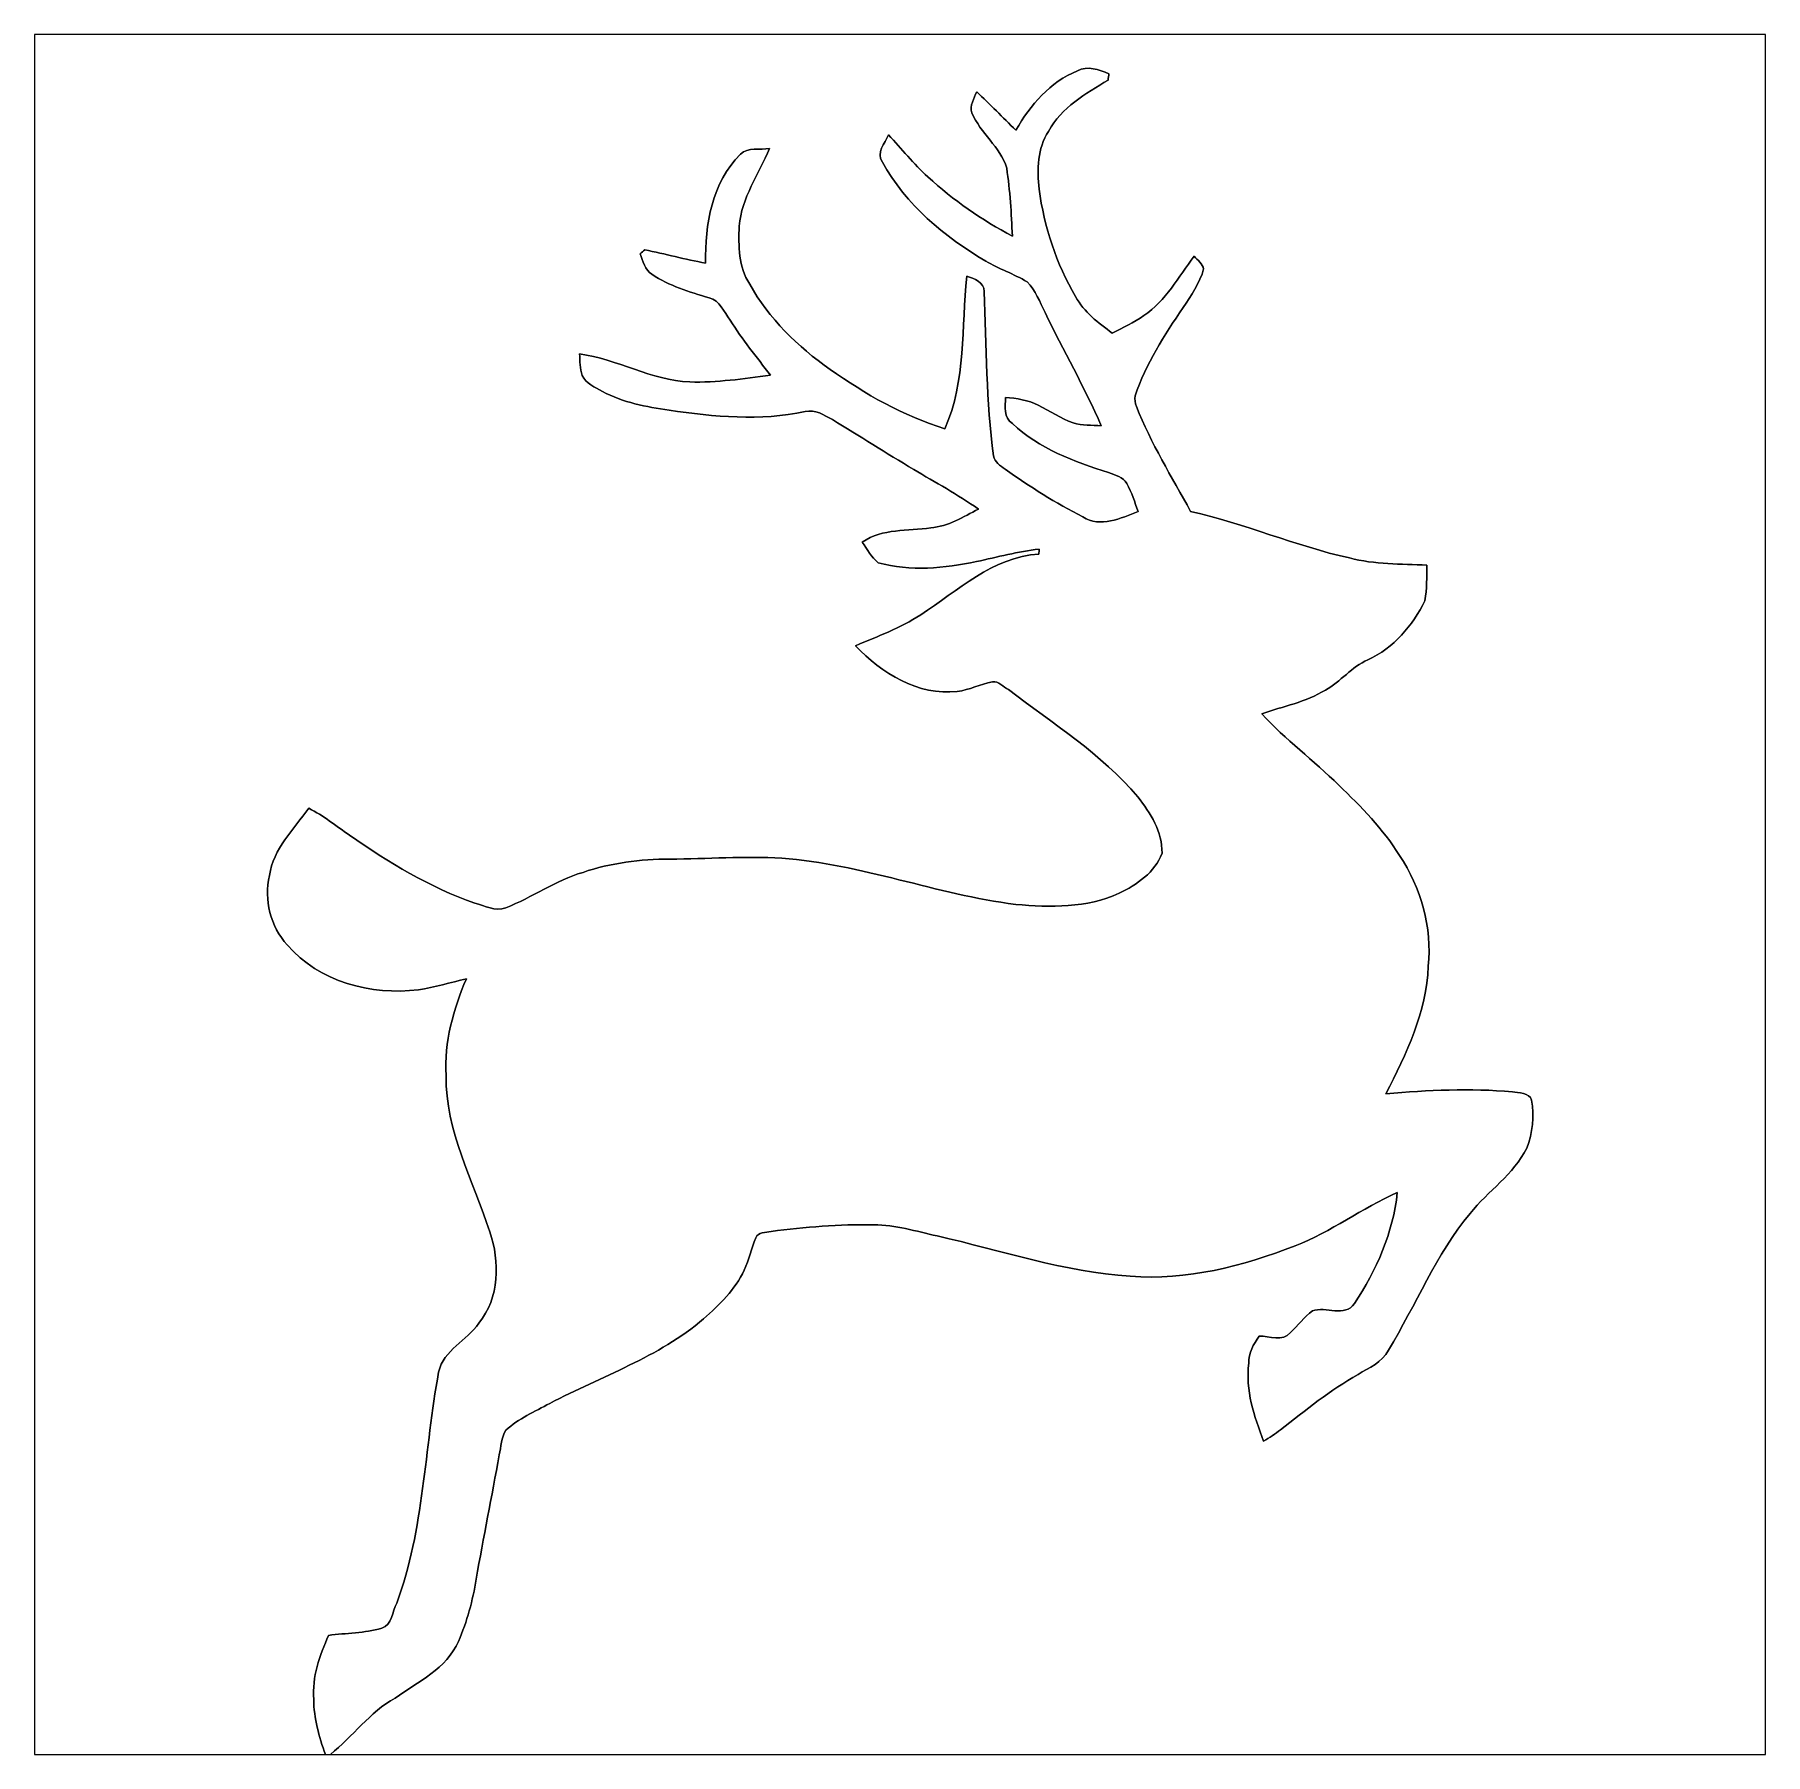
# Model space of a CAD drawing. Header units: centimetres. Extents: x -16.8 to 16.8, y -16.7 to 16.7.
import ezdxf

# ---------------------------------------------------------------- set-up
doc = ezdxf.new("R2010")
doc.units = ezdxf.units.CM
doc.header["$MEASUREMENT"] = 0
doc.layers.add('Layer 1', color=7, linetype='Continuous')

msp = doc.modelspace()

# ---------------------------------------------------------------- linework, layer by layer
at = {"layer": 'Layer 1', "color": 7}
msp.add_open_spline([(-16.77458, 16.66875), (-16.77458, 16.66875), (16.77458, 16.66875), (16.77458, 16.66875), (16.77458, 16.66875), (16.77458, 16.66875), (16.77458, -16.66875), (16.77458, -16.66875), (16.77458, -16.66875), (16.77458, -16.66875), (-11.03806, -16.66875), (-11.03806, -16.66875), (-11.03806, -16.66875), (-10.60768, -16.3195), (-10.27924, -15.85207), (-9.78888, -15.57655), (-9.78888, -15.57655), (-9.34473, -15.26399), (-8.78558, -15.00611), (-8.56015, -14.47765), (-8.56015, -14.47765), (-8.38976, -14.09277), (-8.28287, -13.68425), (-8.21478, -13.27009), (-8.21478, -13.27009), (-8.07755, -12.46611), (-7.90963, -11.66812), (-7.76993, -10.86485), (-7.76993, -10.86485), (-7.72619, -10.70786), (-7.73783, -10.52336), (-7.63976, -10.38648), (-7.63976, -10.38648), (-7.39493, -10.15436), (-7.08025, -10.02489), (-6.7885, -9.86472), (-6.7885, -9.86472), (-5.78591, -9.33556), (-4.67642, -8.97361), (-3.80577, -8.22325), (-3.80577, -8.22325), (-3.50273, -7.9502), (-3.19264, -7.66022), (-3.02048, -7.28274), (-3.02048, -7.28274), (-2.92029, -7.08272), (-2.88502, -6.85765), (-2.794, -6.65445), (-2.794, -6.65445), (-2.74884, -6.53944), (-2.6035, -6.55602), (-2.50014, -6.53097), (-2.50014, -6.53097), (-1.84115, -6.44419), (-1.17581, -6.39163), (-0.51082, -6.40327), (-0.51082, -6.40327), (-0.09066, -6.39974), (0.31327, -6.52992), (0.71967, -6.61811), (0.71967, -6.61811), (1.96109, -6.90174), (3.18276, -7.31626), (4.46193, -7.39846), (4.46193, -7.39846), (5.55942, -7.49371), (6.64245, -7.19702), (7.66022, -6.8132), (7.66022, -6.8132), (8.35519, -6.53803), (8.95844, -6.08224), (9.63895, -5.7785), (9.63895, -5.7785), (9.55957, -6.55249), (9.23537, -7.28557), (8.81027, -7.93009), (8.81027, -7.93009), (8.62647, -8.20385), (8.25077, -7.97595), (7.995, -8.07226), (7.995, -8.07226), (7.83378, -8.18974), (7.71842, -8.35766), (7.56814, -8.48748), (7.56814, -8.48748), (7.42068, -8.68751), (7.16033, -8.55063), (6.96136, -8.56192), (6.96136, -8.56192), (6.85377, -8.71714), (6.75146, -8.88718), (6.76028, -9.08509), (6.76028, -9.08509), (6.69537, -9.60931), (6.85941, -10.11449), (7.0485, -10.59427), (7.0485, -10.59427), (7.16245, -10.52936), (7.27287, -10.45739), (7.37588, -10.3759), (7.37588, -10.3759), (7.8613, -9.99702), (8.34249, -9.6072), (8.88047, -9.30381), (8.88047, -9.30381), (9.09285, -9.17399), (9.3472, -9.06992), (9.46644, -8.83461), (9.46644, -8.83461), (10.00372, -7.95655), (10.38437, -6.97971), (11.05288, -6.18419), (11.05288, -6.18419), (11.39825, -5.74393), (11.89778, -5.43031), (12.14826, -4.91631), (12.14826, -4.91631), (12.26502, -4.62456), (12.29466, -4.29613), (12.24174, -3.9878), (12.24174, -3.9878), (12.20188, -3.83152), (11.98809, -3.84951), (11.87062, -3.82623), (11.87062, -3.82623), (11.05464, -3.74897), (10.23338, -3.79589), (9.41846, -3.86221), (9.41846, -3.86221), (9.81675, -3.08963), (10.20727, -2.27753), (10.23973, -1.39171), (10.23973, -1.39171), (10.31981, -0.63782), (10.09791, 0.12982), (9.68093, 0.75671), (9.68093, 0.75671), (9.36731, 1.27317), (8.93516, 1.70145), (8.50582, 2.12055), (8.50582, 2.12055), (8.01758, 2.59186), (7.47324, 3.00461), (7.01111, 3.50308), (7.01111, 3.50308), (7.42562, 3.64702), (7.86694, 3.72851), (8.24512, 3.9624), (8.24512, 3.9624), (8.54463, 4.12503), (8.75489, 4.41396), (9.07027, 4.55154), (9.07027, 4.55154), (9.56804, 4.77908), (9.93846, 5.21123), (10.17482, 5.6956), (10.17482, 5.6956), (10.21962, 5.92243), (10.20762, 6.15668), (10.21327, 6.38704), (10.21327, 6.38704), (9.71162, 6.40433), (9.2008, 6.39692), (8.71114, 6.52321), (8.71114, 6.52321), (7.66551, 6.75816), (6.67808, 7.19067), (5.6328, 7.42738), (5.6328, 7.42738), (5.26556, 8.09484), (4.86551, 8.74783), (4.58399, 9.45832), (4.58399, 9.45832), (4.56106, 9.52465), (4.54131, 9.59661), (4.55824, 9.66646), (4.55824, 9.66646), (4.76814, 10.28453), (5.11986, 10.84121), (5.48675, 11.37638), (5.48675, 11.37638), (5.63739, 11.6138), (5.81484, 11.84981), (5.8861, 12.12532), (5.8861, 12.12532), (5.86458, 12.22763), (5.76792, 12.29466), (5.70336, 12.37156), (5.70336, 12.37156), (5.39679, 11.97504), (5.15303, 11.50796), (4.72652, 11.22186), (4.72652, 11.22186), (4.53355, 11.08957), (4.32259, 10.98726), (4.11445, 10.88214), (4.11445, 10.88214), (3.84492, 11.07899), (3.56553, 11.28854), (3.40501, 11.5891), (3.40501, 11.5891), (3.03177, 12.22551), (2.79365, 12.9413), (2.69628, 13.6719), (2.69628, 13.6719), (2.65606, 14.0522), (2.66206, 14.46283), (2.87937, 14.79338), (2.87937, 14.79338), (3.12596, 15.26152), (3.59939, 15.52434), (4.03507, 15.78716), (4.03507, 15.78716), (4.03825, 15.8182), (4.0446, 15.87994), (4.04812, 15.91063), (4.04812, 15.91063), (3.85939, 15.98754), (3.63361, 16.07256), (3.43994, 15.96566), (3.43994, 15.96566), (2.90724, 15.75364), (2.5273, 15.30174), (2.24684, 14.81772), (2.24684, 14.81772), (1.99143, 15.06326), (1.74484, 15.31691), (1.48661, 15.55926), (1.48661, 15.55926), (1.43616, 15.43226), (1.34549, 15.29503), (1.39418, 15.15392), (1.39418, 15.15392), (1.55681, 14.75881), (1.94204, 14.49282), (2.06869, 14.08042), (2.06869, 14.08042), (2.13289, 13.64403), (2.15794, 13.202), (2.17876, 12.76174), (2.17876, 12.76174), (1.58679, 13.07218), (1.0354, 13.462), (0.5401, 13.91038), (0.5401, 13.91038), (0.26106, 14.15909), (0.03281, 14.45648), (-0.22437, 14.726), (-0.22437, 14.726), (-0.29245, 14.56267), (-0.47131, 14.37746), (-0.33973, 14.19825), (-0.33973, 14.19825), (0.10866, 13.37028), (0.86078, 12.75009), (1.66123, 12.27878), (1.66123, 12.27878), (1.91876, 12.12497), (2.20733, 12.03043), (2.46415, 11.87662), (2.46415, 11.87662), (2.62855, 11.71187), (2.71039, 11.48503), (2.81552, 11.28042), (2.81552, 11.28042), (3.16195, 10.54135), (3.57893, 9.8358), (3.90066, 9.08579), (3.90066, 9.08579), (3.71934, 9.10308), (3.53131, 9.08156), (3.35668, 9.14082), (3.35668, 9.14082), (3.1182, 9.22937), (2.90724, 9.37366), (2.68005, 9.48514), (2.68005, 9.48514), (2.48214, 9.5825), (2.26131, 9.61743), (2.04399, 9.63577), (2.04399, 9.63577), (2.04152, 9.45691), (2.00836, 9.24877), (2.1777, 9.12918), (2.1777, 9.12918), (2.69346, 8.64164), (3.38032, 8.39082), (4.04424, 8.17809), (4.04424, 8.17809), (4.1716, 8.12976), (4.32611, 8.09449), (4.39632, 7.96502), (4.39632, 7.96502), (4.49404, 7.79498), (4.54801, 7.60518), (4.61786, 7.42315), (4.61786, 7.42315), (4.28166, 7.29721), (3.88267, 7.10353), (3.54577, 7.32049), (3.54577, 7.32049), (3.01872, 7.58684), (2.51848, 7.90575), (2.03553, 8.24477), (2.03553, 8.24477), (1.94945, 8.31568), (1.83056, 8.38059), (1.81081, 8.50159), (1.81081, 8.50159), (1.67428, 9.55887), (1.67464, 10.62743), (1.6316, 11.6907), (1.6316, 11.6907), (1.63442, 11.87556), (1.43404, 11.93765), (1.29434, 11.98739), (1.29434, 11.98739), (1.1878, 10.99855), (1.28446, 9.95892), (0.86889, 9.02935), (0.86889, 9.02935), (0.06597, 9.277), (-0.67275, 9.69786), (-1.35678, 10.1794), (-1.35678, 10.1794), (-1.97838, 10.62002), (-2.54388, 11.16154), (-2.91394, 11.83428), (-2.91394, 11.83428), (-3.12914, 12.16272), (-3.13373, 12.57653), (-3.11644, 12.95435), (-3.11644, 12.95435), (-3.07375, 13.50786), (-2.73473, 13.964), (-2.52906, 14.46142), (-2.52906, 14.46142), (-2.71251, 14.42261), (-2.94958, 14.49987), (-3.09492, 14.34853), (-3.09492, 14.34853), (-3.63926, 13.80208), (-3.78566, 12.98504), (-3.76696, 12.24104), (-3.76696, 12.24104), (-4.16489, 12.30736), (-4.5533, 12.4206), (-4.94912, 12.49786), (-4.94912, 12.49786), (-4.97911, 12.47246), (-5.00909, 12.44706), (-5.03908, 12.42166), (-5.03908, 12.42166), (-4.98158, 12.28019), (-4.94877, 12.10839), (-4.80942, 12.02196), (-4.80942, 12.02196), (-4.47358, 11.79865), (-4.08411, 11.68083), (-3.70099, 11.56688), (-3.70099, 11.56688), (-3.49215, 11.51572), (-3.41313, 11.28783), (-3.29177, 11.13472), (-3.29177, 11.13472), (-3.06141, 10.75761), (-2.77671, 10.41964), (-2.51319, 10.06687), (-2.51319, 10.06687), (-3.03107, 9.99631), (-3.55106, 9.92258), (-4.07529, 9.93528), (-4.07529, 9.93528), (-4.82141, 9.97162), (-5.48111, 10.3759), (-6.21312, 10.48032), (-6.21312, 10.48032), (-6.20113, 10.34062), (-6.20571, 10.19634), (-6.16021, 10.06228), (-6.16021, 10.06228), (-6.08753, 9.90353), (-5.91185, 9.83297), (-5.76898, 9.75325), (-5.76898, 9.75325), (-5.37069, 9.53558), (-4.91808, 9.45515), (-4.47428, 9.38812), (-4.47428, 9.38812), (-3.60363, 9.26042), (-2.70757, 9.1754), (-1.83903, 9.3599), (-1.83903, 9.3599), (-1.64571, 9.41317), (-1.47285, 9.29393), (-1.31128, 9.20503), (-1.31128, 9.20503), (-0.78281, 8.88753), (-0.26494, 8.5531), (0.26635, 8.24018), (0.26635, 8.24018), (0.68545, 7.98654), (1.11866, 7.75476), (1.51977, 7.47219), (1.51977, 7.47219), (1.22731, 7.31837), (0.9331, 7.13564), (0.59549, 7.10671), (0.59549, 7.10671), (0.14993, 7.03968), (-0.34078, 7.10212), (-0.73201, 6.83048), (-0.73201, 6.83048), (-0.63676, 6.69149), (-0.55316, 6.53874), (-0.42122, 6.42973), (-0.42122, 6.42973), (0.20038, 6.26181), (0.86289, 6.32037), (1.4859, 6.45478), (1.4859, 6.45478), (1.88842, 6.54121), (2.28812, 6.64527), (2.69769, 6.69643), (2.69769, 6.69643), (2.69628, 6.67209), (2.69416, 6.62376), (2.69311, 6.59941), (2.69311, 6.59941), (1.79493, 6.54262), (1.12007, 5.88645), (0.40111, 5.42149), (0.40111, 5.42149), (0.00811, 5.16608), (-0.43251, 5.00556), (-0.86078, 4.82282), (-0.86078, 4.82282), (-0.3556, 4.29295), (0.34678, 3.84493), (1.1109, 3.93806), (1.1109, 3.93806), (1.34655, 3.96064), (1.55928, 4.08234), (1.79105, 4.12362), (1.79105, 4.12362), (1.91382, 4.14232), (1.99884, 4.01779), (2.10114, 3.97192), (2.10114, 3.97192), (2.96616, 3.31788), (3.89961, 2.72627), (4.60763, 1.89159), (4.60763, 1.89159), (4.85634, 1.58327), (5.08741, 1.21144), (5.07965, 0.80116), (5.07965, 0.80116), (4.94453, 0.42827), (4.58893, 0.19191), (4.2485, 0.02293), (4.2485, 0.02293), (3.62479, -0.26388), (2.91147, -0.254), (2.24226, -0.19085), (2.24226, -0.19085), (0.71014, 0.00176), (-0.74718, 0.59196), (-2.29306, 0.70132), (-2.29306, 0.70132), (-3.01625, 0.74789), (-3.7398, 0.68933), (-4.46334, 0.68615), (-4.46334, 0.68615), (-5.03238, 0.68545), (-5.60493, 0.61313), (-6.14468, 0.42898), (-6.14468, 0.42898), (-6.6742, 0.27093), (-7.12999, -0.0568), (-7.64187, -0.25682), (-7.64187, -0.25682), (-7.84613, -0.33055), (-8.04827, -0.21978), (-8.24159, -0.16898), (-8.24159, -0.16898), (-9.11366, 0.14111), (-9.91376, 0.62124), (-10.66871, 1.15041), (-10.66871, 1.15041), (-10.93188, 1.32503), (-11.17565, 1.53106), (-11.45999, 1.67146), (-11.45999, 1.67146), (-11.75103, 1.26436), (-12.14614, 0.88653), (-12.22304, 0.36689), (-12.22304, 0.36689), (-12.32994, -0.10301), (-12.20223, -0.62018), (-11.87803, -0.97755), (-11.87803, -0.97755), (-11.26243, -1.69545), (-10.24784, -1.96215), (-9.33344, -1.84538), (-9.33344, -1.84538), (-9.017, -1.80799), (-8.71608, -1.70039), (-8.40564, -1.63407), (-8.40564, -1.63407), (-8.65928, -2.22568), (-8.83426, -2.86068), (-8.80004, -3.51049), (-8.80004, -3.51049), (-8.81274, -4.58646), (-8.27264, -5.54531), (-7.95091, -6.54226), (-7.95091, -6.54226), (-7.75335, -7.12011), (-7.76111, -7.81967), (-8.1661, -8.30862), (-8.1661, -8.30862), (-8.39576, -8.65152), (-8.84767, -8.82615), (-8.94292, -9.25759), (-8.94292, -9.25759), (-9.22126, -10.74773), (-9.22091, -12.29995), (-9.75642, -13.7354), (-9.75642, -13.7354), (-9.84215, -13.89592), (-9.83897, -14.16191), (-10.04605, -14.22471), (-10.04605, -14.22471), (-10.38013, -14.3189), (-10.73291, -14.31749), (-11.07546, -14.36123), (-11.07546, -14.36123), (-11.24726, -14.75176), (-11.39825, -15.16803), (-11.36509, -15.6023), (-11.36509, -15.6023), (-11.36262, -15.96954), (-11.25926, -16.32479), (-11.13896, -16.66875), (-11.13896, -16.66875), (-11.13896, -16.66875), (-16.77458, -16.66875), (-16.77458, -16.66875), (-16.77458, -16.66875), (-16.77458, -16.66875), (-16.77458, 16.66875), (-16.77458, 16.66875)], degree=3, knots=[0, 0, 0, 0, 0.00719424, 0.00719424, 0.00719424, 0.00719424, 0.01438849, 0.01438849, 0.01438849, 0.01438849, 0.02158273, 0.02158273, 0.02158273, 0.02158273, 0.02877698, 0.02877698, 0.02877698, 0.02877698, 0.03597122, 0.03597122, 0.03597122, 0.03597122, 0.04316547, 0.04316547, 0.04316547, 0.04316547, 0.05035971, 0.05035971, 0.05035971, 0.05035971, 0.05755396, 0.05755396, 0.05755396, 0.05755396, 0.0647482, 0.0647482, 0.0647482, 0.0647482, 0.07194245, 0.07194245, 0.07194245, 0.07194245, 0.07913669, 0.07913669, 0.07913669, 0.07913669, 0.08633094, 0.08633094, 0.08633094, 0.08633094, 0.09352518, 0.09352518, 0.09352518, 0.09352518, 0.10071942, 0.10071942, 0.10071942, 0.10071942, 0.10791367, 0.10791367, 0.10791367, 0.10791367, 0.11510791, 0.11510791, 0.11510791, 0.11510791, 0.12230216, 0.12230216, 0.12230216, 0.12230216, 0.1294964, 0.1294964, 0.1294964, 0.1294964, 0.13669065, 0.13669065, 0.13669065, 0.13669065, 0.14388489, 0.14388489, 0.14388489, 0.14388489, 0.15107914, 0.15107914, 0.15107914, 0.15107914, 0.15827338, 0.15827338, 0.15827338, 0.15827338, 0.16546763, 0.16546763, 0.16546763, 0.16546763, 0.17266187, 0.17266187, 0.17266187, 0.17266187, 0.17985612, 0.17985612, 0.17985612, 0.17985612, 0.18705036, 0.18705036, 0.18705036, 0.18705036, 0.1942446, 0.1942446, 0.1942446, 0.1942446, 0.20143885, 0.20143885, 0.20143885, 0.20143885, 0.20863309, 0.20863309, 0.20863309, 0.20863309, 0.21582734, 0.21582734, 0.21582734, 0.21582734, 0.22302158, 0.22302158, 0.22302158, 0.22302158, 0.23021583, 0.23021583, 0.23021583, 0.23021583, 0.23741007, 0.23741007, 0.23741007, 0.23741007, 0.24460432, 0.24460432, 0.24460432, 0.24460432, 0.25179856, 0.25179856, 0.25179856, 0.25179856, 0.25899281, 0.25899281, 0.25899281, 0.25899281, 0.26618705, 0.26618705, 0.26618705, 0.26618705, 0.27338129, 0.27338129, 0.27338129, 0.27338129, 0.28057554, 0.28057554, 0.28057554, 0.28057554, 0.28776978, 0.28776978, 0.28776978, 0.28776978, 0.29496403, 0.29496403, 0.29496403, 0.29496403, 0.30215827, 0.30215827, 0.30215827, 0.30215827, 0.30935252, 0.30935252, 0.30935252, 0.30935252, 0.31654676, 0.31654676, 0.31654676, 0.31654676, 0.32374101, 0.32374101, 0.32374101, 0.32374101, 0.33093525, 0.33093525, 0.33093525, 0.33093525, 0.3381295, 0.3381295, 0.3381295, 0.3381295, 0.34532374, 0.34532374, 0.34532374, 0.34532374, 0.35251799, 0.35251799, 0.35251799, 0.35251799, 0.35971223, 0.35971223, 0.35971223, 0.35971223, 0.36690647, 0.36690647, 0.36690647, 0.36690647, 0.37410072, 0.37410072, 0.37410072, 0.37410072, 0.38129496, 0.38129496, 0.38129496, 0.38129496, 0.38848921, 0.38848921, 0.38848921, 0.38848921, 0.39568345, 0.39568345, 0.39568345, 0.39568345, 0.4028777, 0.4028777, 0.4028777, 0.4028777, 0.41007194, 0.41007194, 0.41007194, 0.41007194, 0.41726619, 0.41726619, 0.41726619, 0.41726619, 0.42446043, 0.42446043, 0.42446043, 0.42446043, 0.43165468, 0.43165468, 0.43165468, 0.43165468, 0.43884892, 0.43884892, 0.43884892, 0.43884892, 0.44604317, 0.44604317, 0.44604317, 0.44604317, 0.45323741, 0.45323741, 0.45323741, 0.45323741, 0.46043165, 0.46043165, 0.46043165, 0.46043165, 0.4676259, 0.4676259, 0.4676259, 0.4676259, 0.47482014, 0.47482014, 0.47482014, 0.47482014, 0.48201439, 0.48201439, 0.48201439, 0.48201439, 0.48920863, 0.48920863, 0.48920863, 0.48920863, 0.49640288, 0.49640288, 0.49640288, 0.49640288, 0.50359712, 0.50359712, 0.50359712, 0.50359712, 0.51079137, 0.51079137, 0.51079137, 0.51079137, 0.51798561, 0.51798561, 0.51798561, 0.51798561, 0.52517986, 0.52517986, 0.52517986, 0.52517986, 0.5323741, 0.5323741, 0.5323741, 0.5323741, 0.53956835, 0.53956835, 0.53956835, 0.53956835, 0.54676259, 0.54676259, 0.54676259, 0.54676259, 0.55395683, 0.55395683, 0.55395683, 0.55395683, 0.56115108, 0.56115108, 0.56115108, 0.56115108, 0.56834532, 0.56834532, 0.56834532, 0.56834532, 0.57553957, 0.57553957, 0.57553957, 0.57553957, 0.58273381, 0.58273381, 0.58273381, 0.58273381, 0.58992806, 0.58992806, 0.58992806, 0.58992806, 0.5971223, 0.5971223, 0.5971223, 0.5971223, 0.60431655, 0.60431655, 0.60431655, 0.60431655, 0.61151079, 0.61151079, 0.61151079, 0.61151079, 0.61870504, 0.61870504, 0.61870504, 0.61870504, 0.62589928, 0.62589928, 0.62589928, 0.62589928, 0.63309353, 0.63309353, 0.63309353, 0.63309353, 0.64028777, 0.64028777, 0.64028777, 0.64028777, 0.64748201, 0.64748201, 0.64748201, 0.64748201, 0.65467626, 0.65467626, 0.65467626, 0.65467626, 0.6618705, 0.6618705, 0.6618705, 0.6618705, 0.66906475, 0.66906475, 0.66906475, 0.66906475, 0.67625899, 0.67625899, 0.67625899, 0.67625899, 0.68345324, 0.68345324, 0.68345324, 0.68345324, 0.69064748, 0.69064748, 0.69064748, 0.69064748, 0.69784173, 0.69784173, 0.69784173, 0.69784173, 0.70503597, 0.70503597, 0.70503597, 0.70503597, 0.71223022, 0.71223022, 0.71223022, 0.71223022, 0.71942446, 0.71942446, 0.71942446, 0.71942446, 0.72661871, 0.72661871, 0.72661871, 0.72661871, 0.73381295, 0.73381295, 0.73381295, 0.73381295, 0.74100719, 0.74100719, 0.74100719, 0.74100719, 0.74820144, 0.74820144, 0.74820144, 0.74820144, 0.75539568, 0.75539568, 0.75539568, 0.75539568, 0.76258993, 0.76258993, 0.76258993, 0.76258993, 0.76978417, 0.76978417, 0.76978417, 0.76978417, 0.77697842, 0.77697842, 0.77697842, 0.77697842, 0.78417266, 0.78417266, 0.78417266, 0.78417266, 0.79136691, 0.79136691, 0.79136691, 0.79136691, 0.79856115, 0.79856115, 0.79856115, 0.79856115, 0.8057554, 0.8057554, 0.8057554, 0.8057554, 0.81294964, 0.81294964, 0.81294964, 0.81294964, 0.82014388, 0.82014388, 0.82014388, 0.82014388, 0.82733813, 0.82733813, 0.82733813, 0.82733813, 0.83453237, 0.83453237, 0.83453237, 0.83453237, 0.84172662, 0.84172662, 0.84172662, 0.84172662, 0.84892086, 0.84892086, 0.84892086, 0.84892086, 0.85611511, 0.85611511, 0.85611511, 0.85611511, 0.86330935, 0.86330935, 0.86330935, 0.86330935, 0.8705036, 0.8705036, 0.8705036, 0.8705036, 0.87769784, 0.87769784, 0.87769784, 0.87769784, 0.88489209, 0.88489209, 0.88489209, 0.88489209, 0.89208633, 0.89208633, 0.89208633, 0.89208633, 0.89928058, 0.89928058, 0.89928058, 0.89928058, 0.90647482, 0.90647482, 0.90647482, 0.90647482, 0.91366906, 0.91366906, 0.91366906, 0.91366906, 0.92086331, 0.92086331, 0.92086331, 0.92086331, 0.92805755, 0.92805755, 0.92805755, 0.92805755, 0.9352518, 0.9352518, 0.9352518, 0.9352518, 0.94244604, 0.94244604, 0.94244604, 0.94244604, 0.94964029, 0.94964029, 0.94964029, 0.94964029, 0.95683453, 0.95683453, 0.95683453, 0.95683453, 0.96402878, 0.96402878, 0.96402878, 0.96402878, 0.97122302, 0.97122302, 0.97122302, 0.97122302, 0.97841727, 0.97841727, 0.97841727, 0.97841727, 0.98561151, 0.98561151, 0.98561151, 0.98561151, 1, 1, 1, 1], dxfattribs=at)
at = {"layer": 'Layer 1', "color": 8}
msp.add_open_spline([(3.43994, 15.96566), (3.63361, 16.07256), (3.85939, 15.98754), (4.04812, 15.91063), (4.04812, 15.91063), (4.0446, 15.87994), (4.03825, 15.8182), (4.03507, 15.78716), (4.03507, 15.78716), (3.59939, 15.52434), (3.12596, 15.26152), (2.87937, 14.79338), (2.87937, 14.79338), (2.66206, 14.46283), (2.65606, 14.0522), (2.69628, 13.6719), (2.69628, 13.6719), (2.79365, 12.9413), (3.03177, 12.22551), (3.40501, 11.5891), (3.40501, 11.5891), (3.56553, 11.28854), (3.84492, 11.07899), (4.11445, 10.88214), (4.11445, 10.88214), (4.32259, 10.98726), (4.53355, 11.08957), (4.72652, 11.22186), (4.72652, 11.22186), (5.15303, 11.50796), (5.39679, 11.97504), (5.70336, 12.37156), (5.70336, 12.37156), (5.76792, 12.29466), (5.86458, 12.22763), (5.8861, 12.12532), (5.8861, 12.12532), (5.81484, 11.84981), (5.63739, 11.6138), (5.48675, 11.37638), (5.48675, 11.37638), (5.11986, 10.84121), (4.76814, 10.28453), (4.55824, 9.66646), (4.55824, 9.66646), (4.54131, 9.59661), (4.56106, 9.52465), (4.58399, 9.45832), (4.58399, 9.45832), (4.86551, 8.74783), (5.26556, 8.09484), (5.6328, 7.42738), (5.6328, 7.42738), (6.67808, 7.19067), (7.66551, 6.75816), (8.71114, 6.52321), (8.71114, 6.52321), (9.2008, 6.39692), (9.71162, 6.40433), (10.21327, 6.38704), (10.21327, 6.38704), (10.20762, 6.15668), (10.21962, 5.92243), (10.17482, 5.6956), (10.17482, 5.6956), (9.93846, 5.21123), (9.56804, 4.77908), (9.07027, 4.55154), (9.07027, 4.55154), (8.75489, 4.41396), (8.54463, 4.12503), (8.24512, 3.9624), (8.24512, 3.9624), (7.86694, 3.72851), (7.42562, 3.64702), (7.01111, 3.50308), (7.01111, 3.50308), (7.47324, 3.00461), (8.01758, 2.59186), (8.50582, 2.12055), (8.50582, 2.12055), (8.93516, 1.70145), (9.36731, 1.27317), (9.68093, 0.75671), (9.68093, 0.75671), (10.09791, 0.12982), (10.31981, -0.63782), (10.23973, -1.39171), (10.23973, -1.39171), (10.20727, -2.27753), (9.81675, -3.08963), (9.41846, -3.86221), (9.41846, -3.86221), (10.23338, -3.79589), (11.05464, -3.74897), (11.87062, -3.82623), (11.87062, -3.82623), (11.98809, -3.84951), (12.20188, -3.83152), (12.24174, -3.9878), (12.24174, -3.9878), (12.29466, -4.29613), (12.26502, -4.62456), (12.14826, -4.91631), (12.14826, -4.91631), (11.89778, -5.43031), (11.39825, -5.74393), (11.05288, -6.18419), (11.05288, -6.18419), (10.38437, -6.97971), (10.00372, -7.95655), (9.46644, -8.83461), (9.46644, -8.83461), (9.3472, -9.06992), (9.09285, -9.17399), (8.88047, -9.30381), (8.88047, -9.30381), (8.34249, -9.6072), (7.8613, -9.99702), (7.37588, -10.3759), (7.37588, -10.3759), (7.27287, -10.45739), (7.16245, -10.52936), (7.0485, -10.59427), (7.0485, -10.59427), (6.85941, -10.11449), (6.69537, -9.60931), (6.76028, -9.08509), (6.76028, -9.08509), (6.75146, -8.88718), (6.85377, -8.71714), (6.96136, -8.56192), (6.96136, -8.56192), (7.16033, -8.55063), (7.42068, -8.68751), (7.56814, -8.48748), (7.56814, -8.48748), (7.71842, -8.35766), (7.83378, -8.18974), (7.995, -8.07226), (7.995, -8.07226), (8.25077, -7.97595), (8.62647, -8.20385), (8.81027, -7.93009), (8.81027, -7.93009), (9.23537, -7.28557), (9.55957, -6.55249), (9.63895, -5.7785), (9.63895, -5.7785), (8.95844, -6.08224), (8.35519, -6.53803), (7.66022, -6.8132), (7.66022, -6.8132), (6.64245, -7.19702), (5.55942, -7.49371), (4.46193, -7.39846), (4.46193, -7.39846), (3.18276, -7.31626), (1.96109, -6.90174), (0.71967, -6.61811), (0.71967, -6.61811), (0.31327, -6.52992), (-0.09066, -6.39974), (-0.51082, -6.40327), (-0.51082, -6.40327), (-1.17581, -6.39163), (-1.84115, -6.44419), (-2.50014, -6.53097), (-2.50014, -6.53097), (-2.6035, -6.55602), (-2.74884, -6.53944), (-2.794, -6.65445), (-2.794, -6.65445), (-2.88502, -6.85765), (-2.92029, -7.08272), (-3.02048, -7.28274), (-3.02048, -7.28274), (-3.19264, -7.66022), (-3.50273, -7.9502), (-3.80577, -8.22325), (-3.80577, -8.22325), (-4.67642, -8.97361), (-5.78591, -9.33556), (-6.7885, -9.86472), (-6.7885, -9.86472), (-7.08025, -10.02489), (-7.39493, -10.15436), (-7.63976, -10.38648), (-7.63976, -10.38648), (-7.73783, -10.52336), (-7.72619, -10.70786), (-7.76993, -10.86485), (-7.76993, -10.86485), (-7.90963, -11.66812), (-8.07755, -12.46611), (-8.21478, -13.27009), (-8.21478, -13.27009), (-8.28287, -13.68425), (-8.38976, -14.09277), (-8.56015, -14.47765), (-8.56015, -14.47765), (-8.78558, -15.00611), (-9.34473, -15.26399), (-9.78888, -15.57655), (-9.78888, -15.57655), (-10.27924, -15.85207), (-10.60768, -16.3195), (-11.03806, -16.66875), (-11.03806, -16.66875), (-11.03806, -16.66875), (-11.13896, -16.66875), (-11.13896, -16.66875), (-11.13896, -16.66875), (-11.25926, -16.32479), (-11.36262, -15.96954), (-11.36509, -15.6023), (-11.36509, -15.6023), (-11.39825, -15.16803), (-11.24726, -14.75176), (-11.07546, -14.36123), (-11.07546, -14.36123), (-10.73291, -14.31749), (-10.38013, -14.3189), (-10.04605, -14.22471), (-10.04605, -14.22471), (-9.83897, -14.16191), (-9.84215, -13.89592), (-9.75642, -13.7354), (-9.75642, -13.7354), (-9.22091, -12.29995), (-9.22126, -10.74773), (-8.94292, -9.25759), (-8.94292, -9.25759), (-8.84767, -8.82615), (-8.39576, -8.65152), (-8.1661, -8.30862), (-8.1661, -8.30862), (-7.76111, -7.81967), (-7.75335, -7.12011), (-7.95091, -6.54226), (-7.95091, -6.54226), (-8.27264, -5.54531), (-8.81274, -4.58646), (-8.80004, -3.51049), (-8.80004, -3.51049), (-8.83426, -2.86068), (-8.65928, -2.22568), (-8.40564, -1.63407), (-8.40564, -1.63407), (-8.71608, -1.70039), (-9.017, -1.80799), (-9.33344, -1.84538), (-9.33344, -1.84538), (-10.24784, -1.96215), (-11.26243, -1.69545), (-11.87803, -0.97755), (-11.87803, -0.97755), (-12.20223, -0.62018), (-12.32994, -0.10301), (-12.22304, 0.36689), (-12.22304, 0.36689), (-12.14614, 0.88653), (-11.75103, 1.26436), (-11.45999, 1.67146), (-11.45999, 1.67146), (-11.17565, 1.53106), (-10.93188, 1.32503), (-10.66871, 1.15041), (-10.66871, 1.15041), (-9.91376, 0.62124), (-9.11366, 0.14111), (-8.24159, -0.16898), (-8.24159, -0.16898), (-8.04827, -0.21978), (-7.84613, -0.33055), (-7.64187, -0.25682), (-7.64187, -0.25682), (-7.12999, -0.0568), (-6.6742, 0.27093), (-6.14468, 0.42898), (-6.14468, 0.42898), (-5.60493, 0.61313), (-5.03238, 0.68545), (-4.46334, 0.68615), (-4.46334, 0.68615), (-3.7398, 0.68933), (-3.01625, 0.74789), (-2.29306, 0.70132), (-2.29306, 0.70132), (-0.74718, 0.59196), (0.71014, 0.00176), (2.24226, -0.19085), (2.24226, -0.19085), (2.91147, -0.254), (3.62479, -0.26388), (4.2485, 0.02293), (4.2485, 0.02293), (4.58893, 0.19191), (4.94453, 0.42827), (5.07965, 0.80116), (5.07965, 0.80116), (5.08741, 1.21144), (4.85634, 1.58327), (4.60763, 1.89159), (4.60763, 1.89159), (3.89961, 2.72627), (2.96616, 3.31788), (2.10114, 3.97192), (2.10114, 3.97192), (1.99884, 4.01779), (1.91382, 4.14232), (1.79105, 4.12362), (1.79105, 4.12362), (1.55928, 4.08234), (1.34655, 3.96064), (1.1109, 3.93806), (1.1109, 3.93806), (0.34678, 3.84493), (-0.3556, 4.29295), (-0.86078, 4.82282), (-0.86078, 4.82282), (-0.43251, 5.00556), (0.00811, 5.16608), (0.40111, 5.42149), (0.40111, 5.42149), (1.12007, 5.88645), (1.79493, 6.54262), (2.69311, 6.59941), (2.69311, 6.59941), (2.69416, 6.62376), (2.69628, 6.67209), (2.69769, 6.69643), (2.69769, 6.69643), (2.28812, 6.64527), (1.88842, 6.54121), (1.4859, 6.45478), (1.4859, 6.45478), (0.86289, 6.32037), (0.20038, 6.26181), (-0.42122, 6.42973), (-0.42122, 6.42973), (-0.55316, 6.53874), (-0.63676, 6.69149), (-0.73201, 6.83048), (-0.73201, 6.83048), (-0.34078, 7.10212), (0.14993, 7.03968), (0.59549, 7.10671), (0.59549, 7.10671), (0.9331, 7.13564), (1.22731, 7.31837), (1.51977, 7.47219), (1.51977, 7.47219), (1.11866, 7.75476), (0.68545, 7.98654), (0.26635, 8.24018), (0.26635, 8.24018), (-0.26494, 8.5531), (-0.78281, 8.88753), (-1.31128, 9.20503), (-1.31128, 9.20503), (-1.47285, 9.29393), (-1.64571, 9.41317), (-1.83903, 9.3599), (-1.83903, 9.3599), (-2.70757, 9.1754), (-3.60363, 9.26042), (-4.47428, 9.38812), (-4.47428, 9.38812), (-4.91808, 9.45515), (-5.37069, 9.53558), (-5.76898, 9.75325), (-5.76898, 9.75325), (-5.91185, 9.83297), (-6.08753, 9.90353), (-6.16021, 10.06228), (-6.16021, 10.06228), (-6.20571, 10.19634), (-6.20113, 10.34062), (-6.21312, 10.48032), (-6.21312, 10.48032), (-5.48111, 10.3759), (-4.82141, 9.97162), (-4.07529, 9.93528), (-4.07529, 9.93528), (-3.55106, 9.92258), (-3.03107, 9.99631), (-2.51319, 10.06687), (-2.51319, 10.06687), (-2.77671, 10.41964), (-3.06141, 10.75761), (-3.29177, 11.13472), (-3.29177, 11.13472), (-3.41313, 11.28783), (-3.49215, 11.51572), (-3.70099, 11.56688), (-3.70099, 11.56688), (-4.08411, 11.68083), (-4.47358, 11.79865), (-4.80942, 12.02196), (-4.80942, 12.02196), (-4.94877, 12.10839), (-4.98158, 12.28019), (-5.03908, 12.42166), (-5.03908, 12.42166), (-5.00909, 12.44706), (-4.97911, 12.47246), (-4.94912, 12.49786), (-4.94912, 12.49786), (-4.5533, 12.4206), (-4.16489, 12.30736), (-3.76696, 12.24104), (-3.76696, 12.24104), (-3.78566, 12.98504), (-3.63926, 13.80208), (-3.09492, 14.34853), (-3.09492, 14.34853), (-2.94958, 14.49987), (-2.71251, 14.42261), (-2.52906, 14.46142), (-2.52906, 14.46142), (-2.73473, 13.964), (-3.07375, 13.50786), (-3.11644, 12.95435), (-3.11644, 12.95435), (-3.13373, 12.57653), (-3.12914, 12.16272), (-2.91394, 11.83428), (-2.91394, 11.83428), (-2.54388, 11.16154), (-1.97838, 10.62002), (-1.35678, 10.1794), (-1.35678, 10.1794), (-0.67275, 9.69786), (0.06597, 9.277), (0.86889, 9.02935), (0.86889, 9.02935), (1.28446, 9.95892), (1.1878, 10.99855), (1.29434, 11.98739), (1.29434, 11.98739), (1.43404, 11.93765), (1.63442, 11.87556), (1.6316, 11.6907), (1.6316, 11.6907), (1.67464, 10.62743), (1.67428, 9.55887), (1.81081, 8.50159), (1.81081, 8.50159), (1.83056, 8.38059), (1.94945, 8.31568), (2.03553, 8.24477), (2.03553, 8.24477), (2.51848, 7.90575), (3.01872, 7.58684), (3.54577, 7.32049), (3.54577, 7.32049), (3.88267, 7.10353), (4.28166, 7.29721), (4.61786, 7.42315), (4.61786, 7.42315), (4.54801, 7.60518), (4.49404, 7.79498), (4.39632, 7.96502), (4.39632, 7.96502), (4.32611, 8.09449), (4.1716, 8.12976), (4.04424, 8.17809), (4.04424, 8.17809), (3.38032, 8.39082), (2.69346, 8.64164), (2.1777, 9.12918), (2.1777, 9.12918), (2.00836, 9.24877), (2.04152, 9.45691), (2.04399, 9.63577), (2.04399, 9.63577), (2.26131, 9.61743), (2.48214, 9.5825), (2.68005, 9.48514), (2.68005, 9.48514), (2.90724, 9.37366), (3.1182, 9.22937), (3.35668, 9.14082), (3.35668, 9.14082), (3.53131, 9.08156), (3.71934, 9.10308), (3.90066, 9.08579), (3.90066, 9.08579), (3.57893, 9.8358), (3.16195, 10.54135), (2.81552, 11.28042), (2.81552, 11.28042), (2.71039, 11.48503), (2.62855, 11.71187), (2.46415, 11.87662), (2.46415, 11.87662), (2.20733, 12.03043), (1.91876, 12.12497), (1.66123, 12.27878), (1.66123, 12.27878), (0.86078, 12.75009), (0.10866, 13.37028), (-0.33973, 14.19825), (-0.33973, 14.19825), (-0.47131, 14.37746), (-0.29245, 14.56267), (-0.22437, 14.726), (-0.22437, 14.726), (0.03281, 14.45648), (0.26106, 14.15909), (0.5401, 13.91038), (0.5401, 13.91038), (1.0354, 13.462), (1.58679, 13.07218), (2.17876, 12.76174), (2.17876, 12.76174), (2.15794, 13.202), (2.13289, 13.64403), (2.06869, 14.08042), (2.06869, 14.08042), (1.94204, 14.49282), (1.55681, 14.75881), (1.39418, 15.15392), (1.39418, 15.15392), (1.34549, 15.29503), (1.43616, 15.43226), (1.48661, 15.55926), (1.48661, 15.55926), (1.74484, 15.31691), (1.99143, 15.06326), (2.24684, 14.81772), (2.24684, 14.81772), (2.5273, 15.30174), (2.90724, 15.75364), (3.43994, 15.96566)], degree=3, knots=[0, 0, 0, 0, 0.00740741, 0.00740741, 0.00740741, 0.00740741, 0.01481481, 0.01481481, 0.01481481, 0.01481481, 0.02222222, 0.02222222, 0.02222222, 0.02222222, 0.02962963, 0.02962963, 0.02962963, 0.02962963, 0.03703704, 0.03703704, 0.03703704, 0.03703704, 0.04444444, 0.04444444, 0.04444444, 0.04444444, 0.05185185, 0.05185185, 0.05185185, 0.05185185, 0.05925926, 0.05925926, 0.05925926, 0.05925926, 0.06666667, 0.06666667, 0.06666667, 0.06666667, 0.07407407, 0.07407407, 0.07407407, 0.07407407, 0.08148148, 0.08148148, 0.08148148, 0.08148148, 0.08888889, 0.08888889, 0.08888889, 0.08888889, 0.0962963, 0.0962963, 0.0962963, 0.0962963, 0.1037037, 0.1037037, 0.1037037, 0.1037037, 0.11111111, 0.11111111, 0.11111111, 0.11111111, 0.11851852, 0.11851852, 0.11851852, 0.11851852, 0.12592593, 0.12592593, 0.12592593, 0.12592593, 0.13333333, 0.13333333, 0.13333333, 0.13333333, 0.14074074, 0.14074074, 0.14074074, 0.14074074, 0.14814815, 0.14814815, 0.14814815, 0.14814815, 0.15555556, 0.15555556, 0.15555556, 0.15555556, 0.16296296, 0.16296296, 0.16296296, 0.16296296, 0.17037037, 0.17037037, 0.17037037, 0.17037037, 0.17777778, 0.17777778, 0.17777778, 0.17777778, 0.18518519, 0.18518519, 0.18518519, 0.18518519, 0.19259259, 0.19259259, 0.19259259, 0.19259259, 0.2, 0.2, 0.2, 0.2, 0.20740741, 0.20740741, 0.20740741, 0.20740741, 0.21481481, 0.21481481, 0.21481481, 0.21481481, 0.22222222, 0.22222222, 0.22222222, 0.22222222, 0.22962963, 0.22962963, 0.22962963, 0.22962963, 0.23703704, 0.23703704, 0.23703704, 0.23703704, 0.24444444, 0.24444444, 0.24444444, 0.24444444, 0.25185185, 0.25185185, 0.25185185, 0.25185185, 0.25925926, 0.25925926, 0.25925926, 0.25925926, 0.26666667, 0.26666667, 0.26666667, 0.26666667, 0.27407407, 0.27407407, 0.27407407, 0.27407407, 0.28148148, 0.28148148, 0.28148148, 0.28148148, 0.28888889, 0.28888889, 0.28888889, 0.28888889, 0.2962963, 0.2962963, 0.2962963, 0.2962963, 0.3037037, 0.3037037, 0.3037037, 0.3037037, 0.31111111, 0.31111111, 0.31111111, 0.31111111, 0.31851852, 0.31851852, 0.31851852, 0.31851852, 0.32592593, 0.32592593, 0.32592593, 0.32592593, 0.33333333, 0.33333333, 0.33333333, 0.33333333, 0.34074074, 0.34074074, 0.34074074, 0.34074074, 0.34814815, 0.34814815, 0.34814815, 0.34814815, 0.35555556, 0.35555556, 0.35555556, 0.35555556, 0.36296296, 0.36296296, 0.36296296, 0.36296296, 0.37037037, 0.37037037, 0.37037037, 0.37037037, 0.37777778, 0.37777778, 0.37777778, 0.37777778, 0.38518519, 0.38518519, 0.38518519, 0.38518519, 0.39259259, 0.39259259, 0.39259259, 0.39259259, 0.4, 0.4, 0.4, 0.4, 0.40740741, 0.40740741, 0.40740741, 0.40740741, 0.41481481, 0.41481481, 0.41481481, 0.41481481, 0.42222222, 0.42222222, 0.42222222, 0.42222222, 0.42962963, 0.42962963, 0.42962963, 0.42962963, 0.43703704, 0.43703704, 0.43703704, 0.43703704, 0.44444444, 0.44444444, 0.44444444, 0.44444444, 0.45185185, 0.45185185, 0.45185185, 0.45185185, 0.45925926, 0.45925926, 0.45925926, 0.45925926, 0.46666667, 0.46666667, 0.46666667, 0.46666667, 0.47407407, 0.47407407, 0.47407407, 0.47407407, 0.48148148, 0.48148148, 0.48148148, 0.48148148, 0.48888889, 0.48888889, 0.48888889, 0.48888889, 0.4962963, 0.4962963, 0.4962963, 0.4962963, 0.5037037, 0.5037037, 0.5037037, 0.5037037, 0.51111111, 0.51111111, 0.51111111, 0.51111111, 0.51851852, 0.51851852, 0.51851852, 0.51851852, 0.52592593, 0.52592593, 0.52592593, 0.52592593, 0.53333333, 0.53333333, 0.53333333, 0.53333333, 0.54074074, 0.54074074, 0.54074074, 0.54074074, 0.54814815, 0.54814815, 0.54814815, 0.54814815, 0.55555556, 0.55555556, 0.55555556, 0.55555556, 0.56296296, 0.56296296, 0.56296296, 0.56296296, 0.57037037, 0.57037037, 0.57037037, 0.57037037, 0.57777778, 0.57777778, 0.57777778, 0.57777778, 0.58518519, 0.58518519, 0.58518519, 0.58518519, 0.59259259, 0.59259259, 0.59259259, 0.59259259, 0.6, 0.6, 0.6, 0.6, 0.60740741, 0.60740741, 0.60740741, 0.60740741, 0.61481481, 0.61481481, 0.61481481, 0.61481481, 0.62222222, 0.62222222, 0.62222222, 0.62222222, 0.62962963, 0.62962963, 0.62962963, 0.62962963, 0.63703704, 0.63703704, 0.63703704, 0.63703704, 0.64444444, 0.64444444, 0.64444444, 0.64444444, 0.65185185, 0.65185185, 0.65185185, 0.65185185, 0.65925926, 0.65925926, 0.65925926, 0.65925926, 0.66666667, 0.66666667, 0.66666667, 0.66666667, 0.67407407, 0.67407407, 0.67407407, 0.67407407, 0.68148148, 0.68148148, 0.68148148, 0.68148148, 0.68888889, 0.68888889, 0.68888889, 0.68888889, 0.6962963, 0.6962963, 0.6962963, 0.6962963, 0.7037037, 0.7037037, 0.7037037, 0.7037037, 0.71111111, 0.71111111, 0.71111111, 0.71111111, 0.71851852, 0.71851852, 0.71851852, 0.71851852, 0.72592593, 0.72592593, 0.72592593, 0.72592593, 0.73333333, 0.73333333, 0.73333333, 0.73333333, 0.74074074, 0.74074074, 0.74074074, 0.74074074, 0.74814815, 0.74814815, 0.74814815, 0.74814815, 0.75555556, 0.75555556, 0.75555556, 0.75555556, 0.76296296, 0.76296296, 0.76296296, 0.76296296, 0.77037037, 0.77037037, 0.77037037, 0.77037037, 0.77777778, 0.77777778, 0.77777778, 0.77777778, 0.78518519, 0.78518519, 0.78518519, 0.78518519, 0.79259259, 0.79259259, 0.79259259, 0.79259259, 0.8, 0.8, 0.8, 0.8, 0.80740741, 0.80740741, 0.80740741, 0.80740741, 0.81481481, 0.81481481, 0.81481481, 0.81481481, 0.82222222, 0.82222222, 0.82222222, 0.82222222, 0.82962963, 0.82962963, 0.82962963, 0.82962963, 0.83703704, 0.83703704, 0.83703704, 0.83703704, 0.84444444, 0.84444444, 0.84444444, 0.84444444, 0.85185185, 0.85185185, 0.85185185, 0.85185185, 0.85925926, 0.85925926, 0.85925926, 0.85925926, 0.86666667, 0.86666667, 0.86666667, 0.86666667, 0.87407407, 0.87407407, 0.87407407, 0.87407407, 0.88148148, 0.88148148, 0.88148148, 0.88148148, 0.88888889, 0.88888889, 0.88888889, 0.88888889, 0.8962963, 0.8962963, 0.8962963, 0.8962963, 0.9037037, 0.9037037, 0.9037037, 0.9037037, 0.91111111, 0.91111111, 0.91111111, 0.91111111, 0.91851852, 0.91851852, 0.91851852, 0.91851852, 0.92592593, 0.92592593, 0.92592593, 0.92592593, 0.93333333, 0.93333333, 0.93333333, 0.93333333, 0.94074074, 0.94074074, 0.94074074, 0.94074074, 0.94814815, 0.94814815, 0.94814815, 0.94814815, 0.95555556, 0.95555556, 0.95555556, 0.95555556, 0.96296296, 0.96296296, 0.96296296, 0.96296296, 0.97037037, 0.97037037, 0.97037037, 0.97037037, 0.97777778, 0.97777778, 0.97777778, 0.97777778, 0.98518519, 0.98518519, 0.98518519, 0.98518519, 1, 1, 1, 1], dxfattribs=at)

doc.saveas('drawing.dxf')
